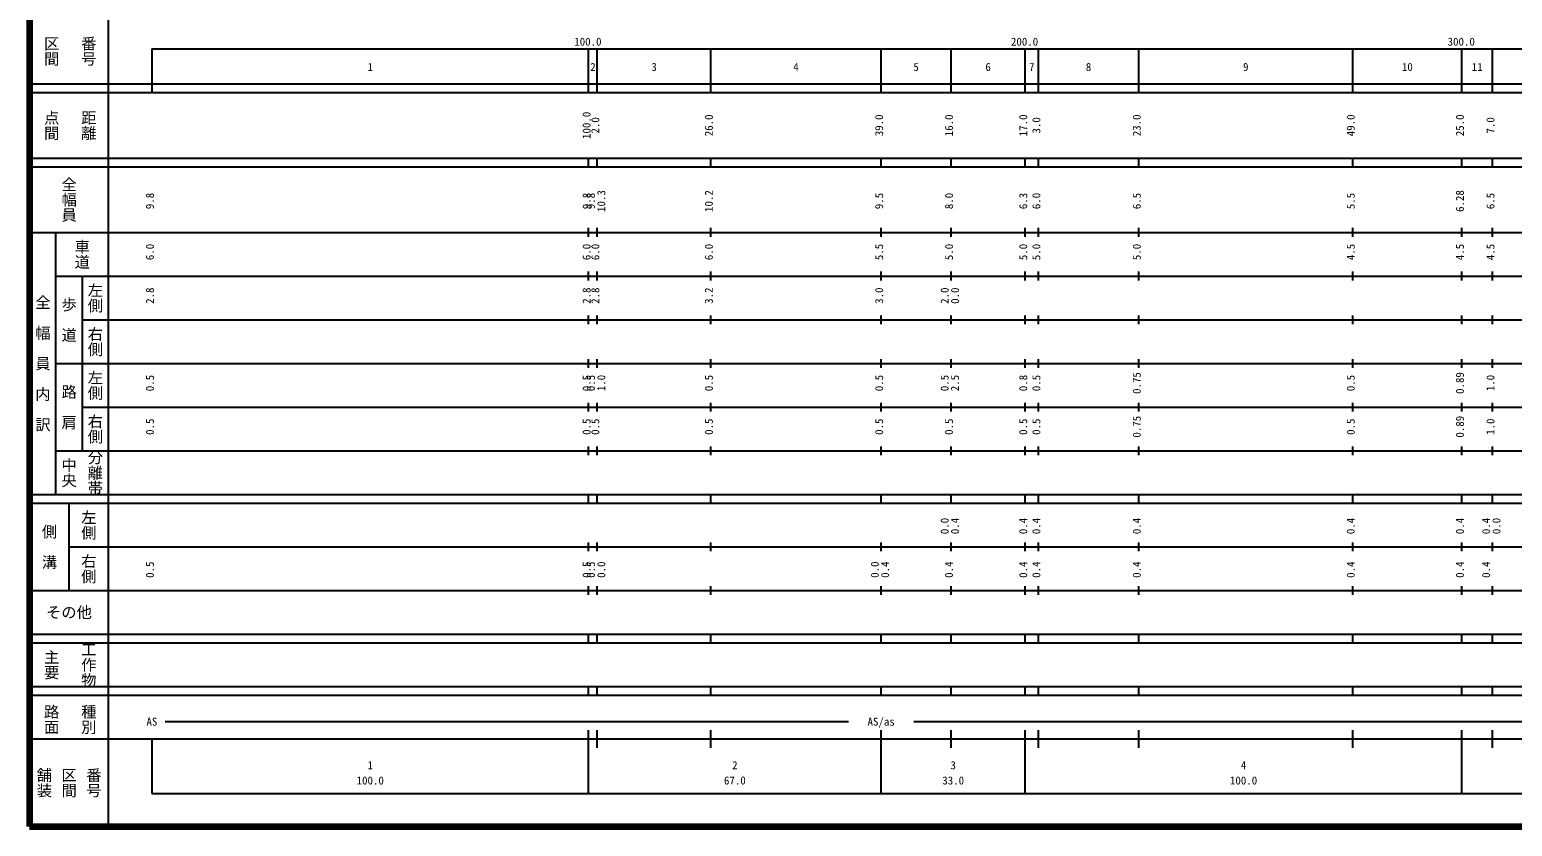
# Model space of a CAD drawing. Units: millimetres on the paper, enlarged 1000 times. Extents: x 40000 to 680000, y 20000 to 380000.
# Drawn here: x 40000 to 379550, y 20000 to 202409 of the extents above; entities that cross this region are included whole.
import ezdxf
from ezdxf.enums import TextEntityAlignment as Align

# ---------------------------------------------------------------- set-up
doc = ezdxf.new("R2010")
doc.units = ezdxf.units.MM
doc.header["$LTSCALE"] = 1000
doc.layers.add('M-TTL', color=2, linetype='Continuous', lineweight=140)
doc.layers.add('M-TTL-BAND', color=7, linetype='Continuous', lineweight=25)
doc.styles.add('@ＭＳ ゴシック', font='')
doc.styles.add('ＭＳ ゴシック', font='')
doc.styles.get('@ＭＳ ゴシック').set_extended_font_data('@MS Gothic')
doc.styles.get('ＭＳ ゴシック').set_extended_font_data('MS Gothic')

msp = doc.modelspace()

# ---------------------------------------------------------------- linework, layer by layer
at = {"layer": 'M-TTL'}
for p, q in [((40000, 380000), (40000, 20000)), ((40000, 20000), (680000, 20000))]:
    msp.add_line(p, q, dxfattribs=at)
at = {"layer": 'M-TTL-BAND'}
for p, q in [((58000, 370000), (58000, 20000)), ((68000, 198000), (579000, 198000)), ((68000, 198000), (68000, 188000)), ((168000, 188000), (168000, 198000)), ((170000, 188000), (170000, 198000)), ((196000, 188000), (196000, 198000)), ((235000, 188000), (235000, 198000)), ((251000, 188000), (251000, 198000)), ((268000, 188000), (268000, 198000)), ((271000, 188000), (271000, 198000)), ((294000, 188000), (294000, 198000)), ((343000, 188000), (343000, 198000)), ((368000, 188000), (368000, 198000)), ((375000, 188000), (375000, 198000)), ((40000, 190000), (579000, 190000)), ((40000, 188000), (579000, 188000)), ((40000, 173000), (579000, 173000)), ((40000, 171000), (579000, 171000)), ((168000, 171000), (168000, 173000)), ((170000, 171000), (170000, 173000)), ((196000, 171000), (196000, 173000)), ((235000, 171000), (235000, 173000)), ((251000, 171000), (251000, 173000)), ((268000, 171000), (268000, 173000)), ((271000, 171000), (271000, 173000)), ((294000, 171000), (294000, 173000)), ((343000, 171000), (343000, 173000)), ((368000, 171000), (368000, 173000)), ((375000, 171000), (375000, 173000)), ((168000, 155000), (168000, 157000)), ((170000, 155000), (170000, 157000)), ((196000, 155000), (196000, 157000)), ((235000, 155000), (235000, 157000)), ((251000, 155000), (251000, 157000)), ((268000, 155000), (268000, 157000)), ((271000, 155000), (271000, 157000)), ((294000, 155000), (294000, 157000)), ((343000, 155000), (343000, 157000)), ((368000, 155000), (368000, 157000)), ((375000, 155000), (375000, 157000)), ((40000, 156000), (579000, 156000)), ((46000, 96000), (46000, 156000)), ((168000, 145000), (168000, 147000)), ((170000, 145000), (170000, 147000)), ((196000, 145000), (196000, 147000)), ((235000, 145000), (235000, 147000)), ((251000, 145000), (251000, 147000)), ((268000, 145000), (268000, 147000)), ((271000, 145000), (271000, 147000)), ((294000, 145000), (294000, 147000)), ((343000, 145000), (343000, 147000)), ((368000, 145000), (368000, 147000)), ((375000, 145000), (375000, 147000)), ((46000, 146000), (579000, 146000)), ((52000, 146000), (52000, 106000)), ((52000, 136000), (579000, 136000)), ((168000, 135000), (168000, 137000)), ((170000, 135000), (170000, 137000)), ((196000, 135000), (196000, 137000)), ((235000, 135000), (235000, 137000)), ((251000, 135000), (251000, 137000)), ((268000, 135000), (268000, 137000)), ((271000, 135000), (271000, 137000)), ((294000, 135000), (294000, 137000)), ((343000, 135000), (343000, 137000)), ((368000, 135000), (368000, 137000)), ((375000, 135000), (375000, 137000)), ((46000, 126000), (579000, 126000)), ((168000, 125000), (168000, 127000)), ((170000, 125000), (170000, 127000)), ((196000, 125000), (196000, 127000)), ((235000, 125000), (235000, 127000)), ((251000, 125000), (251000, 127000)), ((268000, 125000), (268000, 127000)), ((271000, 125000), (271000, 127000)), ((294000, 125000), (294000, 127000)), ((343000, 125000), (343000, 127000)), ((368000, 125000), (368000, 127000)), ((375000, 125000), (375000, 127000)), ((52000, 116000), (579000, 116000)), ((168000, 115000), (168000, 117000)), ((170000, 115000), (170000, 117000)), ((196000, 115000), (196000, 117000)), ((235000, 115000), (235000, 117000)), ((251000, 115000), (251000, 117000)), ((268000, 115000), (268000, 117000)), ((271000, 115000), (271000, 117000)), ((294000, 115000), (294000, 117000)), ((343000, 115000), (343000, 117000)), ((368000, 115000), (368000, 117000)), ((375000, 115000), (375000, 117000)), ((46000, 106000), (579000, 106000)), ((168000, 105000), (168000, 107000)), ((170000, 105000), (170000, 107000)), ((196000, 105000), (196000, 107000)), ((235000, 105000), (235000, 107000)), ((251000, 105000), (251000, 107000)), ((268000, 105000), (268000, 107000)), ((271000, 105000), (271000, 107000)), ((294000, 105000), (294000, 107000)), ((343000, 105000), (343000, 107000)), ((368000, 105000), (368000, 107000)), ((375000, 105000), (375000, 107000)), ((40000, 96000), (579000, 96000)), ((168000, 94000), (168000, 96000)), ((170000, 94000), (170000, 96000)), ((196000, 94000), (196000, 96000)), ((235000, 94000), (235000, 96000)), ((251000, 94000), (251000, 96000)), ((268000, 94000), (268000, 96000)), ((271000, 94000), (271000, 96000)), ((294000, 94000), (294000, 96000)), ((343000, 94000), (343000, 96000)), ((368000, 94000), (368000, 96000)), ((375000, 94000), (375000, 96000)), ((40000, 94000), (579000, 94000)), ((49000, 94000), (49000, 74000)), ((168000, 83000), (168000, 85000)), ((170000, 83000), (170000, 85000)), ((196000, 83000), (196000, 85000)), ((235000, 83000), (235000, 85000)), ((251000, 83000), (251000, 85000)), ((268000, 83000), (268000, 85000)), ((271000, 83000), (271000, 85000)), ((294000, 83000), (294000, 85000)), ((343000, 83000), (343000, 85000)), ((368000, 83000), (368000, 85000)), ((375000, 83000), (375000, 85000)), ((49000, 84000), (579000, 84000)), ((168000, 73000), (168000, 75000)), ((170000, 73000), (170000, 75000)), ((196000, 73000), (196000, 75000)), ((235000, 73000), (235000, 75000)), ((251000, 73000), (251000, 75000)), ((268000, 73000), (268000, 75000)), ((271000, 73000), (271000, 75000)), ((294000, 73000), (294000, 75000)), ((343000, 73000), (343000, 75000)), ((368000, 73000), (368000, 75000)), ((375000, 73000), (375000, 75000)), ((40000, 74000), (579000, 74000)), ((40000, 64000), (579000, 64000)), ((40000, 62000), (579000, 62000)), ((168000, 62000), (168000, 64000)), ((170000, 62000), (170000, 64000)), ((196000, 62000), (196000, 64000)), ((235000, 62000), (235000, 64000)), ((251000, 62000), (251000, 64000)), ((268000, 62000), (268000, 64000)), ((271000, 62000), (271000, 64000)), ((294000, 62000), (294000, 64000)), ((343000, 62000), (343000, 64000)), ((368000, 62000), (368000, 64000)), ((375000, 62000), (375000, 64000)), ((40000, 52000), (579000, 52000)), ((168000, 50000), (168000, 52000)), ((170000, 50000), (170000, 52000)), ((196000, 50000), (196000, 52000)), ((235000, 50000), (235000, 52000)), ((251000, 50000), (251000, 52000)), ((268000, 50000), (268000, 52000)), ((271000, 50000), (271000, 52000)), ((294000, 50000), (294000, 52000)), ((343000, 50000), (343000, 52000)), ((368000, 50000), (368000, 52000)), ((375000, 50000), (375000, 52000)), ((40000, 50000), (579000, 50000)), ((71000, 44000), (227500, 44000)), ((168000, 27500), (168000, 42000)), ((170000, 38000), (170000, 42000)), ((196000, 38000), (196000, 42000)), ((235000, 27500), (235000, 42000)), ((242500, 44000), (565000, 44000)), ((251000, 38000), (251000, 42000)), ((268000, 27500), (268000, 42000)), ((271000, 38000), (271000, 42000)), ((294000, 38000), (294000, 42000)), ((343000, 38000), (343000, 42000)), ((368000, 27500), (368000, 42000)), ((375000, 38000), (375000, 42000)), ((40000, 40000), (579000, 40000)), ((68000, 40000), (68000, 27500)), ((68000, 27500), (579000, 27500))]:
    msp.add_line(p, q, dxfattribs=at)

# ---------------------------------------------------------------- texts
at = {"layer": 'M-TTL-BAND', "style": '@ＭＳ ゴシック'}
for s, p in [('区間', (45000, 197500)), ('番号', (53500, 197500)), ('点間', (45000, 180500)), ('距離', (53500, 180500)), ('全幅員', (49000, 163500)), ('車道', (52000, 151000)), ('左側', (55000, 141000)), ('全\u3000幅\u3000員\u3000内\u3000訳', (43000, 126000)), ('歩\u3000道', (49000, 136000)), ('右側', (55000, 131000)), ('左側', (55000, 121000)), ('路\u3000肩', (49000, 116000)), ('右側', (55000, 111000)), ('分離帯', (55000, 101000)), ('中央', (49000, 101000)), ('左側', (53500, 89000)), ('側\u3000溝', (44500, 84000)), ('右側', (53500, 79000)), ('工作物', (53500, 57000)), ('主要', (45000, 57000)), ('路面', (45000, 44500)), ('種別', (53500, 44500)), ('舗装', (43333, 30000)), ('区間', (49000, 30000)), ('番号', (54667, 30000))]:
    msp.add_text(s, height=2566, rotation=270, dxfattribs=at).set_placement(p, align=Align.MIDDLE_CENTER)
at = {"layer": 'M-TTL-BAND', "style": 'ＭＳ ゴシック'}
for s, p in [('100.0', (167844, 198195)), ('200.0', (267844, 198195)), ('300.0', (367844, 198195)), ('1', (118000, 192405)), ('2', (169000, 192405)), ('3', (183000, 192405)), ('4', (215500, 192405)), ('5', (243000, 192405)), ('6', (259500, 192405)), ('7', (269500, 192405)), ('8', (282500, 192405)), ('9', (318500, 192405)), ('10', (355500, 192405)), ('11', (371500, 192405)), ('AS', (68000, 42500)), ('AS/as', (235000, 42500)), ('1', (118000, 32523)), ('2', (201500, 32523)), ('3', (251500, 32523)), ('4', (318000, 32523)), ('100.0', (118000, 29033)), ('67.0', (201500, 29033)), ('33.0', (251500, 29033)), ('100.0', (318000, 29033))]:
    msp.add_text(s, height=1833, dxfattribs=at).set_placement(p, align=Align.BOTTOM_CENTER)
for s, p in [('100.0', (169000, 180500)), ('2.0', (171000, 180500)), ('26.0', (197000, 180500)), ('39.0', (236000, 180500)), ('16.0', (252000, 180500)), ('17.0', (269000, 180500)), ('3.0', (272000, 180500)), ('23.0', (295000, 180500)), ('49.0', (344000, 180500)), ('25.0', (369000, 180500)), ('7.0', (376000, 180500)), ('9.8', (69000, 163174)), ('9.8', (169000, 163174)), ('9.8', (170000, 163174)), ('10.3', (172370, 163174)), ('10.2', (197000, 163174)), ('9.5', (236000, 163174)), ('8.0', (252000, 163174)), ('6.3', (269000, 163174)), ('6.0', (272000, 163174)), ('6.5', (295000, 163174)), ('5.5', (344000, 163174)), ('6.28', (369000, 163174)), ('6.5', (376000, 163174)), ('6.0', (69000, 151500)), ('6.0', (169000, 151500)), ('6.0', (171000, 151500)), ('6.0', (197000, 151500)), ('5.5', (236000, 151500)), ('5.0', (252000, 151500)), ('5.0', (269000, 151500)), ('5.0', (272000, 151500)), ('5.0', (295000, 151500)), ('4.5', (344000, 151500)), ('4.5', (369000, 151500)), ('4.5', (376000, 151500)), ('2.8', (69000, 141500)), ('2.8', (169000, 141500)), ('2.8', (171000, 141500)), ('3.2', (197000, 141500)), ('3.0', (236000, 141500)), ('2.0', (251000, 141500)), ('0.0', (253370, 141500)), ('0.5', (69000, 121500)), ('0.5', (169000, 121500)), ('0.5', (170000, 121500)), ('1.0', (172370, 121500)), ('0.5', (197000, 121500)), ('0.5', (236000, 121500)), ('0.5', (251000, 121500)), ('2.5', (253370, 121500)), ('0.8', (269000, 121500)), ('0.5', (272000, 121500)), ('0.75', (295000, 121500)), ('0.5', (344000, 121500)), ('0.89', (369000, 121500)), ('1.0', (376000, 121500)), ('0.5', (69000, 111500)), ('0.5', (169000, 111500)), ('0.5', (171000, 111500)), ('0.5', (197000, 111500)), ('0.5', (236000, 111500)), ('0.5', (252000, 111500)), ('0.5', (269000, 111500)), ('0.5', (272000, 111500)), ('0.75', (295000, 111500)), ('0.5', (344000, 111500)), ('0.89', (369000, 111500)), ('1.0', (376000, 111500)), ('0.0', (251000, 88764)), ('0.4', (253370, 88764)), ('0.4', (269000, 88764)), ('0.4', (272000, 88764)), ('0.4', (295000, 88764)), ('0.4', (344000, 88764)), ('0.4', (369000, 88764)), ('0.4', (375000, 88764)), ('0.0', (377370, 88764)), ('0.5', (69000, 78764)), ('0.5', (169000, 78764)), ('0.5', (170000, 78764)), ('0.0', (172370, 78764)), ('0.0', (235000, 78764)), ('0.4', (237370, 78764)), ('0.4', (252000, 78764)), ('0.4', (269000, 78764)), ('0.4', (272000, 78764)), ('0.4', (295000, 78764)), ('0.4', (344000, 78764)), ('0.4', (369000, 78764)), ('0.4', (375000, 78764))]:
    msp.add_text(s, height=1833, rotation=90, dxfattribs=at).set_placement(p, align=Align.BOTTOM_CENTER)
msp.add_text('その他', height=2566, dxfattribs=at).set_placement((49000, 69000), align=Align.MIDDLE_CENTER)

doc.saveas('drawing.dxf')
